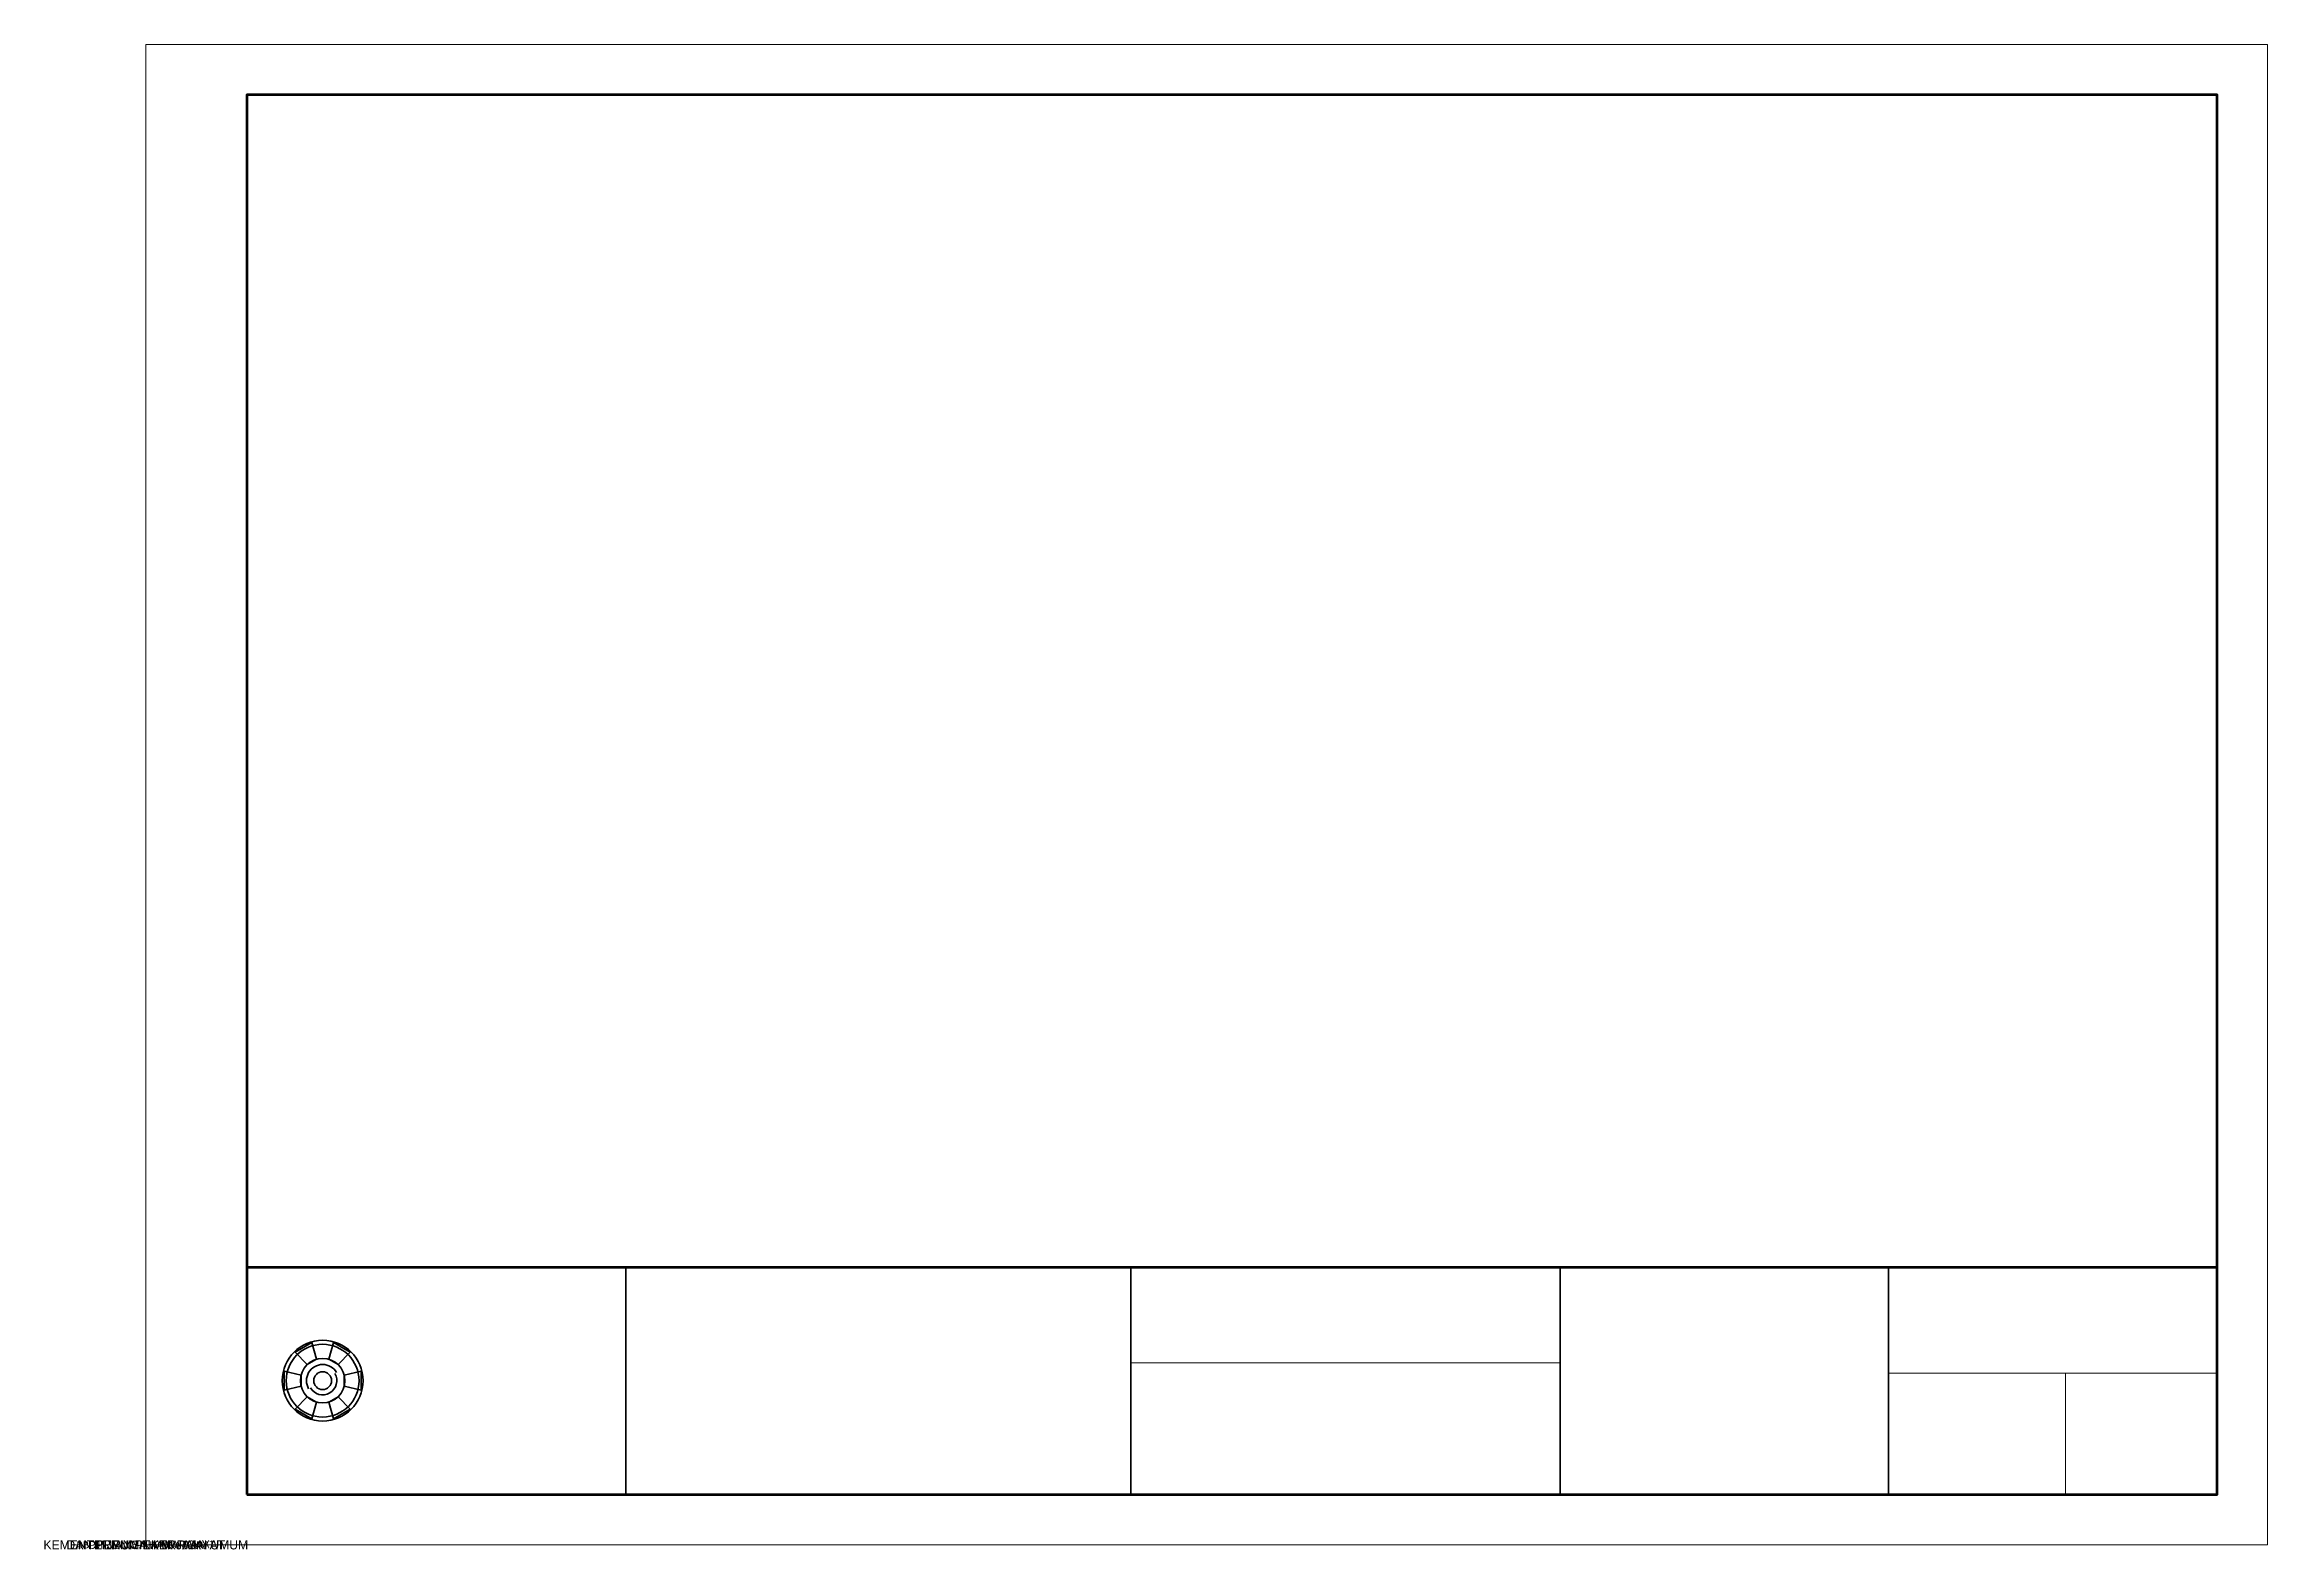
# Model space of a CAD drawing. Header units: metres. Extents: x -20 to 420, y -1 to 297.
import ezdxf
from ezdxf.enums import TextEntityAlignment as Align

# ---------------------------------------------------------------- set-up
doc = ezdxf.new("R2010")
doc.units = ezdxf.units.M
for name, color, linetype, lineweight in [('KOP_BORDER_LUAR', 8, 'Continuous', 18), ('KOP_BORDER_UTAMA', 7, 'Continuous', 70), ('KOP_GARIS_SUBTABEL', 8, 'Continuous', 18), ('KOP_GARIS_TABEL', 7, 'Continuous', 35), ('KOP_LOGO_PUPR', 2, 'Continuous', 35), ('KOP_TEKS_INSTANSI', 2, 'Continuous', 35), ('KOP_TEKS_LABEL', 7, 'Continuous', 25)]:
    doc.layers.add(name, color=color, linetype=linetype, lineweight=lineweight)

msp = doc.modelspace()

# ---------------------------------------------------------------- linework, layer by layer
at = {"layer": 'KOP_BORDER_LUAR', "color": 8}
msp.add_lwpolyline([(0, 0), (420, 0), (420, 297), (0, 297), (0, 0)], close=True, dxfattribs=at)
at = {"layer": 'KOP_BORDER_UTAMA', "color": 7}
msp.add_line((20, 55), (410, 55), dxfattribs=at)
msp.add_lwpolyline([(20, 10), (410, 10), (410, 287), (20, 287), (20, 10)], close=True, dxfattribs=at)
at = {"layer": 'KOP_GARIS_SUBTABEL', "color": 8}
msp.add_line((195, 36), (280, 36), dxfattribs=at)
at = {"layer": 'KOP_GARIS_SUBTABEL', "color": 7}
for p, q in [((345, 34), (410, 34)), ((380, 34), (380, 10))]:
    msp.add_line(p, q, dxfattribs=at)
at = {"layer": 'KOP_GARIS_TABEL', "color": 7}
for p, q in [((95, 10), (95, 55)), ((195, 10), (195, 55)), ((280, 10), (280, 55)), ((345, 10), (345, 55))]:
    msp.add_line(p, q, dxfattribs=at)
at = {"layer": 'KOP_LOGO_PUPR', "color": 2}
for points in [[(33.79, 36.73), (32.84, 40.04), (29.55, 38.14), (31.94, 35.67), (33.79, 36.73)], [(38.06, 35.67), (40.45, 38.14), (37.16, 40.04), (36.21, 36.73), (38.06, 35.67)], [(30.73, 33.56), (27.39, 34.4), (27.39, 30.6), (30.73, 31.44), (30.73, 33.56)], [(39.27, 31.44), (42.61, 30.6), (42.61, 34.4), (39.27, 33.56), (39.27, 31.44)], [(31.94, 29.33), (29.55, 26.86), (32.84, 24.96), (33.79, 28.27), (31.94, 29.33)], [(36.21, 28.27), (37.16, 24.96), (40.45, 26.86), (38.06, 29.33), (36.21, 28.27)]]:
    msp.add_lwpolyline(points, close=True, dxfattribs=at)
for radius in [8, 7.2, 1.76]:
    msp.add_circle((35, 32.5), radius, dxfattribs=at)
at = {"layer": 'KOP_LOGO_PUPR', "color": 5}
msp.add_circle((35, 32.5), 4.4, dxfattribs=at)
for radius, start, end in [(3.2, 30, 210), (2.8, 210, 390)]:
    msp.add_arc((35, 32.5), radius, start, end, dxfattribs=at)

# ---------------------------------------------------------------- texts
at = {"layer": 'KOP_TEKS_INSTANSI', "color": 2}
for s in ['KEMENTERIAN PEKERJAAN UMUM', 'DAN PERUMAHAN RAKYAT']:
    msp.add_text(s, height=1.8, dxfattribs=at).set_placement((0, 0), align=Align.MIDDLE_CENTER)
at = {"layer": 'KOP_TEKS_INSTANSI', "color": 7}
msp.add_text('DITJEN BINA MARGA', height=1.7, dxfattribs=at).set_placement((0, 0), align=Align.MIDDLE_CENTER)
at = {"layer": 'KOP_TEKS_LABEL', "color": 7}
msp.add_text('BBPJN WILAYAH JAWA BARAT', height=1.4, dxfattribs=at).set_placement((0, 0), align=Align.MIDDLE_CENTER)

doc.saveas('drawing.dxf')
